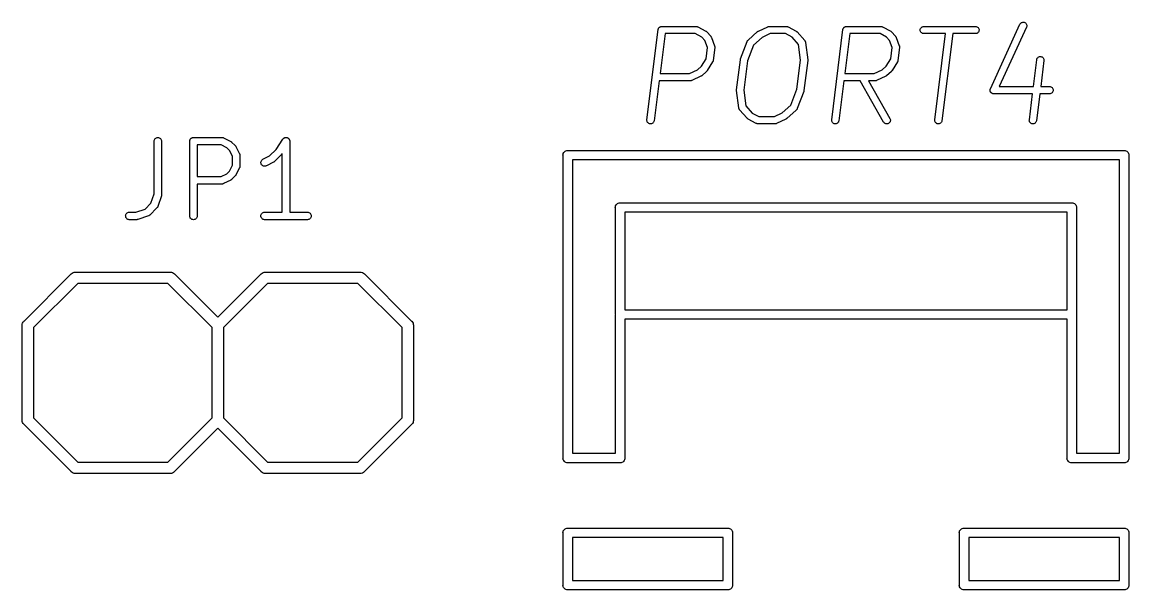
# Model space of a CAD drawing. Extents: x 122.2 to 176.2, y -122.3 to -87.7.
# Drawn here: x 122.95 to 137.75, y -112.83 to -105.24 of the extents above; entities that cross this region are included whole.
import ezdxf

# ---------------------------------------------------------------- set-up
doc = ezdxf.new("R2010")
doc.units = 0
doc.layers.add('BLACK', color=7, linetype='CONTINUOUS')

msp = doc.modelspace()

# ---------------------------------------------------------------- linework, layer by layer
at = {"layer": 'BLACK', "linetype": 'CONTINUOUS'}
for p, q in [((131.31, -106.545), (131.461, -105.339)), ((131.461, -105.338), (131.462, -105.336)), ((131.461, -105.339), (131.461, -105.338)), ((131.462, -105.335), (131.463, -105.332)), ((131.462, -105.336), (131.462, -105.335)), ((131.463, -105.329), (131.464, -105.327)), ((131.463, -105.332), (131.463, -105.329)), ((131.464, -105.327), (131.465, -105.326)), ((131.465, -105.326), (131.466, -105.323)), ((131.466, -105.323), (131.467, -105.32)), ((131.467, -105.32), (131.468, -105.319)), ((131.468, -105.319), (131.469, -105.318)), ((131.469, -105.318), (131.471, -105.315)), ((131.471, -105.315), (131.473, -105.313)), ((131.473, -105.313), (131.474, -105.312)), ((131.474, -105.312), (131.475, -105.31)), ((131.475, -105.31), (131.478, -105.308)), ((131.478, -105.308), (131.48, -105.306)), ((131.48, -105.306), (131.481, -105.305)), ((131.481, -105.305), (131.482, -105.304)), ((131.482, -105.304), (131.485, -105.303)), ((131.485, -105.303), (131.488, -105.301)), ((131.488, -105.301), (131.489, -105.301)), ((131.489, -105.301), (131.491, -105.3)), ((131.491, -105.3), (131.494, -105.299)), ((131.494, -105.299), (131.497, -105.298)), ((131.497, -105.298), (131.498, -105.298)), ((131.498, -105.298), (131.5, -105.297)), ((131.5, -105.297), (131.503, -105.297)), ((131.503, -105.297), (131.506, -105.296)), ((131.506, -105.296), (131.508, -105.297)), ((131.508, -105.297), (131.509, -105.296)), ((131.509, -105.296), (131.969, -105.296)), ((131.969, -105.296), (131.971, -105.297)), ((131.969, -105.296), (131.969, -105.296)), ((131.971, -105.297), (131.973, -105.297)), ((131.973, -105.297), (131.976, -105.297)), ((131.976, -105.297), (131.979, -105.297)), ((131.979, -105.297), (131.981, -105.298)), ((131.981, -105.298), (131.983, -105.298)), ((131.983, -105.298), (131.985, -105.299)), ((131.985, -105.299), (131.988, -105.3)), ((131.988, -105.3), (131.99, -105.301)), ((131.99, -105.301), (131.991, -105.302)), ((131.991, -105.302), (132.099, -105.36)), ((132.099, -105.36), (132.1, -105.36)), ((132.1, -105.36), (132.103, -105.362)), ((132.103, -105.362), (132.106, -105.364)), ((132.106, -105.364), (132.107, -105.365)), ((132.107, -105.365), (132.108, -105.365)), ((132.108, -105.365), (132.11, -105.368)), ((132.11, -105.368), (132.113, -105.37)), ((132.113, -105.37), (132.163, -105.428)), ((132.662, -105.481), (132.791, -105.366)), ((132.791, -105.366), (132.792, -105.366)), ((132.792, -105.366), (132.793, -105.365)), ((132.793, -105.365), (132.795, -105.363)), ((132.795, -105.363), (132.797, -105.362)), ((132.797, -105.362), (132.799, -105.36)), ((132.799, -105.36), (132.801, -105.359)), ((132.801, -105.359), (132.803, -105.358)), ((132.803, -105.358), (132.925, -105.301)), ((132.925, -105.301), (132.926, -105.3)), ((132.925, -105.301), (132.925, -105.301)), ((132.926, -105.3), (132.927, -105.3)), ((132.927, -105.3), (132.931, -105.299)), ((132.931, -105.299), (132.934, -105.298)), ((132.934, -105.298), (132.935, -105.298)), ((132.935, -105.298), (132.936, -105.297)), ((132.936, -105.297), (132.94, -105.297)), ((132.94, -105.297), (132.944, -105.296)), ((132.944, -105.296), (132.945, -105.296)), ((132.945, -105.296), (132.945, -105.296)), ((132.945, -105.296), (133.175, -105.296)), ((133.175, -105.296), (133.176, -105.296)), ((133.176, -105.296), (133.178, -105.297)), ((133.178, -105.297), (133.18, -105.297)), ((133.18, -105.297), (133.183, -105.297)), ((133.183, -105.297), (133.185, -105.297)), ((133.185, -105.297), (133.187, -105.298)), ((133.187, -105.298), (133.189, -105.298)), ((133.189, -105.298), (133.192, -105.299)), ((133.192, -105.299), (133.194, -105.3)), ((133.194, -105.3), (133.196, -105.301)), ((133.196, -105.301), (133.198, -105.302)), ((133.198, -105.302), (133.306, -105.36)), ((133.306, -105.36), (133.306, -105.36)), ((133.306, -105.36), (133.309, -105.362)), ((133.309, -105.362), (133.312, -105.364)), ((133.312, -105.364), (133.313, -105.365)), ((133.313, -105.365), (133.314, -105.365)), ((133.314, -105.365), (133.317, -105.368)), ((133.317, -105.368), (133.319, -105.37)), ((133.319, -105.37), (133.42, -105.485)), ((133.781, -106.545), (133.932, -105.339)), ((133.932, -105.335), (133.933, -105.332)), ((133.932, -105.336), (133.932, -105.335)), ((133.932, -105.338), (133.932, -105.336)), ((133.932, -105.339), (133.932, -105.338)), ((133.933, -105.332), (133.934, -105.329)), ((133.934, -105.329), (133.935, -105.327)), ((133.935, -105.326), (133.937, -105.323)), ((133.935, -105.327), (133.935, -105.326)), ((133.937, -105.323), (133.938, -105.32)), ((133.938, -105.32), (133.939, -105.319)), ((133.939, -105.319), (133.94, -105.318)), ((133.94, -105.318), (133.942, -105.315)), ((133.942, -105.315), (133.943, -105.313)), ((133.943, -105.313), (133.945, -105.312)), ((133.945, -105.312), (133.946, -105.31)), ((133.946, -105.31), (133.948, -105.308)), ((133.948, -105.308), (133.95, -105.306)), ((133.95, -105.306), (133.952, -105.305)), ((133.952, -105.305), (133.953, -105.304)), ((133.953, -105.304), (133.956, -105.303)), ((133.956, -105.303), (133.958, -105.301)), ((133.958, -105.301), (133.96, -105.301)), ((133.96, -105.301), (133.961, -105.3)), ((133.961, -105.3), (133.964, -105.299)), ((133.964, -105.299), (133.967, -105.298)), ((133.967, -105.298), (133.969, -105.298)), ((133.969, -105.298), (133.97, -105.297)), ((133.97, -105.297), (133.973, -105.297)), ((133.973, -105.297), (133.976, -105.296)), ((133.976, -105.296), (133.978, -105.297)), ((133.978, -105.297), (133.98, -105.296)), ((133.98, -105.296), (134.439, -105.296)), ((134.439, -105.296), (134.44, -105.296)), ((134.44, -105.296), (134.442, -105.297)), ((134.442, -105.297), (134.444, -105.297)), ((134.444, -105.297), (134.447, -105.297)), ((134.447, -105.297), (134.449, -105.297)), ((134.449, -105.297), (134.451, -105.298)), ((134.451, -105.298), (134.453, -105.298)), ((134.453, -105.298), (134.456, -105.299)), ((134.456, -105.299), (134.458, -105.3)), ((134.458, -105.3), (134.46, -105.301)), ((134.46, -105.301), (134.462, -105.302)), ((134.462, -105.302), (134.57, -105.36)), ((134.57, -105.36), (134.57, -105.36)), ((134.57, -105.36), (134.573, -105.362)), ((134.573, -105.362), (134.576, -105.364)), ((134.576, -105.364), (134.577, -105.365)), ((134.577, -105.365), (134.578, -105.365)), ((134.578, -105.365), (134.581, -105.368)), ((134.581, -105.368), (134.583, -105.37)), ((134.583, -105.37), (134.633, -105.428)), ((134.965, -105.344), (134.966, -105.335)), ((134.966, -105.354), (134.965, -105.344)), ((134.966, -105.335), (134.969, -105.326)), ((134.969, -105.363), (134.966, -105.354)), ((134.969, -105.326), (134.974, -105.318)), ((134.973, -105.371), (134.969, -105.363)), ((134.979, -105.378), (134.973, -105.371)), ((134.974, -105.318), (134.98, -105.31)), ((134.98, -105.31), (134.987, -105.304)), ((134.987, -105.304), (134.995, -105.3)), ((134.995, -105.3), (135.004, -105.297)), ((135.004, -105.297), (135.014, -105.296)), ((135.014, -105.296), (135.703, -105.296)), ((135.703, -105.296), (135.704, -105.296)), ((135.704, -105.296), (135.713, -105.297)), ((135.713, -105.297), (135.722, -105.3)), ((135.722, -105.3), (135.73, -105.305)), ((135.73, -105.305), (135.738, -105.311)), ((135.743, -105.372), (135.737, -105.379)), ((135.738, -105.311), (135.743, -105.318)), ((135.743, -105.318), (135.748, -105.327)), ((135.748, -105.363), (135.743, -105.372)), ((135.748, -105.327), (135.751, -105.336)), ((135.75, -105.354), (135.748, -105.363)), ((135.751, -105.345), (135.75, -105.354)), ((135.751, -105.336), (135.751, -105.345)), ((135.903, -106.129), (136.298, -105.267)), ((136.386, -105.307), (136.022, -106.101)), ((136.298, -105.267), (136.299, -105.266)), ((136.299, -105.266), (136.304, -105.258)), ((136.304, -105.258), (136.31, -105.251)), ((136.31, -105.251), (136.317, -105.246)), ((136.317, -105.246), (136.326, -105.242)), ((136.326, -105.242), (136.335, -105.239)), ((136.335, -105.239), (136.344, -105.239)), ((136.344, -105.239), (136.354, -105.24)), ((136.354, -105.24), (136.363, -105.243)), ((136.363, -105.243), (136.371, -105.248)), ((136.371, -105.248), (136.378, -105.255)), ((136.378, -105.255), (136.383, -105.262)), ((136.383, -105.262), (136.388, -105.271)), ((136.389, -105.298), (136.386, -105.307)), ((136.388, -105.271), (136.39, -105.28)), ((136.39, -105.289), (136.389, -105.298)), ((136.39, -105.28), (136.39, -105.289)), ((131.552, -105.393), (131.485, -105.928)), ((131.957, -105.393), (131.552, -105.393)), ((132.046, -105.441), (131.957, -105.393)), ((132.085, -105.485), (132.046, -105.441)), ((132.12, -105.58), (132.085, -105.485)), ((132.163, -105.428), (132.163, -105.428)), ((132.163, -105.428), (132.166, -105.431)), ((132.166, -105.431), (132.168, -105.434)), ((132.168, -105.434), (132.168, -105.435)), ((132.168, -105.435), (132.169, -105.436)), ((132.169, -105.436), (132.17, -105.439)), ((132.17, -105.439), (132.172, -105.443)), ((132.172, -105.443), (132.215, -105.558)), ((132.563, -105.73), (132.649, -105.5)), ((132.649, -105.499), (132.65, -105.498)), ((132.649, -105.5), (132.649, -105.499)), ((132.65, -105.498), (132.651, -105.496)), ((132.651, -105.496), (132.652, -105.493)), ((132.652, -105.493), (132.653, -105.491)), ((132.653, -105.491), (132.655, -105.49)), ((132.655, -105.49), (132.656, -105.488)), ((132.656, -105.488), (132.657, -105.486)), ((132.657, -105.486), (132.659, -105.484)), ((132.659, -105.484), (132.661, -105.482)), ((132.661, -105.482), (132.662, -105.481)), ((132.85, -105.443), (132.735, -105.545)), ((132.956, -105.393), (132.85, -105.443)), ((133.163, -105.393), (132.956, -105.393)), ((133.252, -105.441), (133.163, -105.393)), ((133.337, -105.538), (133.252, -105.441)), ((133.42, -105.485), (133.42, -105.486)), ((133.42, -105.486), (133.42, -105.486)), ((133.42, -105.486), (133.42, -105.486)), ((133.42, -105.486), (133.42, -105.486)), ((133.42, -105.486), (133.423, -105.489)), ((133.423, -105.489), (133.425, -105.493)), ((133.425, -105.493), (133.426, -105.493)), ((133.426, -105.493), (133.426, -105.493)), ((133.426, -105.493), (133.427, -105.498)), ((133.427, -105.498), (133.429, -105.502)), ((133.429, -105.502), (133.429, -105.502)), ((133.429, -105.502), (133.429, -105.502)), ((133.429, -105.502), (133.43, -105.507)), ((133.43, -105.507), (133.431, -105.511)), ((133.431, -105.511), (133.46, -105.741)), ((134.022, -105.393), (133.955, -105.928)), ((134.427, -105.393), (134.022, -105.393)), ((134.516, -105.441), (134.427, -105.393)), ((134.555, -105.485), (134.516, -105.441)), ((134.591, -105.58), (134.555, -105.485)), ((134.633, -105.428), (134.634, -105.428)), ((134.634, -105.428), (134.636, -105.431)), ((134.636, -105.431), (134.638, -105.434)), ((134.638, -105.434), (134.639, -105.435)), ((134.639, -105.435), (134.639, -105.436)), ((134.639, -105.436), (134.641, -105.439)), ((134.641, -105.439), (134.642, -105.443)), ((134.642, -105.443), (134.685, -105.558)), ((134.986, -105.384), (134.979, -105.378)), ((134.995, -105.389), (134.986, -105.384)), ((135.004, -105.392), (134.995, -105.389)), ((135.013, -105.393), (135.004, -105.392)), ((135.014, -105.393), (135.013, -105.393)), ((135.304, -105.393), (135.014, -105.393)), ((135.16, -106.545), (135.304, -105.393)), ((135.401, -105.393), (135.255, -106.557)), ((135.703, -105.393), (135.401, -105.393)), ((135.712, -105.392), (135.703, -105.393)), ((135.722, -105.389), (135.712, -105.392)), ((135.73, -105.385), (135.722, -105.389)), ((135.737, -105.379), (135.73, -105.385)), ((132.102, -105.73), (132.12, -105.58)), ((132.218, -105.58), (132.196, -105.753)), ((132.215, -105.558), (132.215, -105.558)), ((132.215, -105.558), (132.216, -105.56)), ((132.216, -105.56), (132.216, -105.562)), ((132.216, -105.562), (132.217, -105.565)), ((132.217, -105.565), (132.218, -105.567)), ((132.218, -105.567), (132.218, -105.569)), ((132.218, -105.569), (132.218, -105.571)), ((132.218, -105.571), (132.218, -105.574)), ((132.218, -105.574), (132.218, -105.577)), ((132.218, -105.577), (132.218, -105.579)), ((132.218, -105.579), (132.218, -105.58)), ((132.735, -105.545), (132.655, -105.758)), ((133.364, -105.747), (133.337, -105.538)), ((134.572, -105.73), (134.591, -105.58)), ((134.688, -105.58), (134.667, -105.753)), ((134.685, -105.558), (134.686, -105.558)), ((134.686, -105.558), (134.686, -105.56)), ((134.686, -105.56), (134.687, -105.562)), ((134.687, -105.562), (134.687, -105.565)), ((134.687, -105.565), (134.688, -105.567)), ((134.688, -105.567), (134.688, -105.569)), ((134.688, -105.569), (134.688, -105.571)), ((134.688, -105.571), (134.688, -105.574)), ((134.688, -105.574), (134.688, -105.577)), ((134.688, -105.577), (134.688, -105.579)), ((134.688, -105.579), (134.688, -105.58)), ((132.039, -105.83), (132.102, -105.73)), ((132.189, -105.772), (132.117, -105.887)), ((132.19, -105.771), (132.189, -105.772)), ((132.189, -105.772), (132.189, -105.772)), ((132.192, -105.768), (132.19, -105.771)), ((132.193, -105.764), (132.192, -105.768)), ((132.194, -105.763), (132.193, -105.764)), ((132.195, -105.759), (132.194, -105.763)), ((132.194, -105.763), (132.194, -105.763)), ((132.196, -105.755), (132.195, -105.759)), ((132.196, -105.753), (132.196, -105.753)), ((132.196, -105.753), (132.196, -105.754)), ((132.196, -105.754), (132.196, -105.755)), ((132.51, -106.143), (132.56, -105.741)), ((132.56, -105.739), (132.561, -105.735)), ((132.56, -105.74), (132.56, -105.739)), ((132.56, -105.741), (132.56, -105.74)), ((132.56, -105.74), (132.56, -105.74)), ((132.561, -105.735), (132.562, -105.731)), ((132.562, -105.731), (132.563, -105.73)), ((132.563, -105.73), (132.563, -105.73)), ((132.655, -105.758), (132.606, -106.149)), ((133.315, -106.137), (133.364, -105.747)), ((133.46, -105.753), (133.41, -106.155)), ((133.46, -105.741), (133.46, -105.741)), ((133.46, -105.741), (133.46, -105.742)), ((133.46, -105.742), (133.46, -105.743)), ((133.46, -105.743), (133.46, -105.747)), ((133.46, -105.747), (133.46, -105.751)), ((133.46, -105.751), (133.46, -105.752)), ((133.46, -105.752), (133.46, -105.753)), ((134.51, -105.83), (134.572, -105.73)), ((134.66, -105.772), (134.588, -105.887)), ((134.662, -105.768), (134.66, -105.771)), ((134.66, -105.771), (134.66, -105.772)), ((134.66, -105.772), (134.66, -105.772)), ((134.664, -105.764), (134.662, -105.768)), ((134.665, -105.759), (134.664, -105.763)), ((134.664, -105.763), (134.664, -105.763)), ((134.664, -105.763), (134.664, -105.764)), ((134.666, -105.755), (134.665, -105.759)), ((134.667, -105.753), (134.666, -105.754)), ((134.666, -105.754), (134.666, -105.755)), ((134.667, -105.753), (134.667, -105.753)), ((136.479, -106.101), (136.524, -105.741)), ((136.524, -105.74), (136.526, -105.731)), ((136.524, -105.741), (136.524, -105.74)), ((136.526, -105.731), (136.53, -105.722)), ((136.53, -105.722), (136.536, -105.715)), ((136.536, -105.715), (136.543, -105.708)), ((136.543, -105.708), (136.551, -105.703)), ((136.551, -105.703), (136.56, -105.7)), ((136.56, -105.7), (136.569, -105.699)), ((136.569, -105.699), (136.578, -105.699)), ((136.62, -105.753), (136.576, -106.101)), ((136.578, -105.699), (136.588, -105.701)), ((136.588, -105.701), (136.596, -105.705)), ((136.596, -105.705), (136.604, -105.71)), ((136.604, -105.71), (136.61, -105.717)), ((136.61, -105.717), (136.615, -105.725)), ((136.615, -105.725), (136.619, -105.734)), ((136.619, -105.734), (136.62, -105.743)), ((136.62, -105.743), (136.62, -105.753)), ((131.485, -105.928), (131.879, -105.928)), ((131.879, -105.928), (131.985, -105.878)), ((132.032, -105.963), (131.91, -106.02)), ((131.985, -105.878), (132.039, -105.83)), ((132.034, -105.962), (132.032, -105.963)), ((132.036, -105.961), (132.034, -105.962)), ((132.038, -105.959), (132.036, -105.961)), ((132.04, -105.958), (132.038, -105.959)), ((132.042, -105.957), (132.04, -105.958)), ((132.043, -105.956), (132.042, -105.957)), ((132.044, -105.955), (132.043, -105.956)), ((132.108, -105.898), (132.044, -105.955)), ((132.11, -105.896), (132.108, -105.898)), ((132.111, -105.895), (132.11, -105.896)), ((132.113, -105.893), (132.111, -105.895)), ((132.115, -105.891), (132.113, -105.893)), ((132.116, -105.889), (132.115, -105.891)), ((132.117, -105.888), (132.116, -105.889)), ((132.117, -105.887), (132.117, -105.888)), ((133.955, -105.928), (134.349, -105.928)), ((134.349, -105.928), (134.455, -105.878)), ((134.503, -105.963), (134.381, -106.02)), ((134.455, -105.878), (134.51, -105.83)), ((134.504, -105.962), (134.503, -105.963)), ((134.506, -105.961), (134.504, -105.962)), ((134.508, -105.959), (134.506, -105.961)), ((134.511, -105.958), (134.508, -105.959)), ((134.512, -105.957), (134.511, -105.958)), ((134.514, -105.956), (134.512, -105.957)), ((134.579, -105.898), (134.514, -105.955)), ((134.514, -105.955), (134.514, -105.956)), ((134.58, -105.896), (134.579, -105.898)), ((134.582, -105.895), (134.58, -105.896)), ((134.583, -105.893), (134.582, -105.895)), ((134.585, -105.891), (134.583, -105.893)), ((134.586, -105.889), (134.585, -105.891)), ((134.587, -105.888), (134.586, -105.889)), ((134.588, -105.887), (134.587, -105.888)), ((131.473, -106.025), (131.406, -106.557)), ((131.89, -106.025), (131.473, -106.025)), ((131.891, -106.025), (131.89, -106.025)), ((131.895, -106.024), (131.891, -106.025)), ((131.891, -106.025), (131.891, -106.025)), ((131.899, -106.024), (131.895, -106.024)), ((131.9, -106.024), (131.899, -106.024)), ((131.901, -106.024), (131.9, -106.024)), ((131.904, -106.022), (131.901, -106.024)), ((131.908, -106.021), (131.904, -106.022)), ((131.909, -106.021), (131.908, -106.021)), ((131.91, -106.021), (131.909, -106.021)), ((131.91, -106.02), (131.91, -106.021)), ((133.943, -106.025), (133.877, -106.557)), ((134.16, -106.025), (133.943, -106.025)), ((134.476, -106.575), (134.16, -106.025)), ((134.36, -106.025), (134.271, -106.025)), ((134.271, -106.025), (134.56, -106.527)), ((134.361, -106.025), (134.36, -106.025)), ((134.362, -106.025), (134.361, -106.025)), ((134.366, -106.024), (134.362, -106.025)), ((134.37, -106.024), (134.366, -106.024)), ((134.371, -106.024), (134.37, -106.024)), ((134.37, -106.024), (134.37, -106.024)), ((134.375, -106.022), (134.371, -106.024)), ((134.379, -106.021), (134.375, -106.022)), ((134.38, -106.021), (134.379, -106.021)), ((134.379, -106.021), (134.379, -106.021)), ((134.381, -106.02), (134.38, -106.021)), ((136.022, -106.101), (136.479, -106.101)), ((136.576, -106.101), (136.694, -106.101)), ((136.694, -106.101), (136.695, -106.101)), ((136.695, -106.101), (136.704, -106.102)), ((136.704, -106.102), (136.713, -106.105)), ((136.713, -106.105), (136.721, -106.109)), ((136.721, -106.109), (136.729, -106.115)), ((136.729, -106.115), (136.735, -106.123)), ((132.509, -106.152), (132.51, -106.149)), ((132.51, -106.153), (132.509, -106.152)), ((132.51, -106.144), (132.51, -106.143)), ((132.51, -106.145), (132.51, -106.144)), ((132.51, -106.149), (132.51, -106.145)), ((132.51, -106.154), (132.51, -106.153)), ((132.51, -106.155), (132.51, -106.154)), ((132.538, -106.385), (132.51, -106.155)), ((132.606, -106.149), (132.632, -106.358)), ((133.235, -106.351), (133.315, -106.137)), ((133.407, -106.166), (133.321, -106.396)), ((133.408, -106.165), (133.407, -106.165)), ((133.407, -106.165), (133.407, -106.166)), ((133.41, -106.157), (133.408, -106.161)), ((133.408, -106.161), (133.408, -106.165)), ((133.41, -106.155), (133.41, -106.156)), ((133.41, -106.156), (133.41, -106.156)), ((133.41, -106.156), (133.41, -106.157)), ((135.899, -106.147), (135.9, -106.143)), ((135.899, -106.148), (135.899, -106.147)), ((135.899, -106.149), (135.899, -106.148)), ((135.899, -106.153), (135.899, -106.149)), ((135.9, -106.157), (135.899, -106.153)), ((135.9, -106.138), (135.902, -106.134)), ((135.9, -106.139), (135.9, -106.138)), ((135.9, -106.143), (135.9, -106.139)), ((135.9, -106.139), (135.9, -106.139)), ((135.9, -106.158), (135.9, -106.157)), ((135.9, -106.157), (135.9, -106.157)), ((135.901, -106.162), (135.9, -106.158)), ((135.902, -106.166), (135.901, -106.162)), ((135.902, -106.134), (135.903, -106.13)), ((135.903, -106.167), (135.902, -106.166)), ((135.902, -106.166), (135.902, -106.166)), ((135.903, -106.13), (135.903, -106.129)), ((135.903, -106.13), (135.903, -106.13)), ((135.904, -106.171), (135.903, -106.167)), ((135.906, -106.174), (135.904, -106.171)), ((135.907, -106.175), (135.906, -106.174)), ((135.909, -106.178), (135.907, -106.175)), ((135.907, -106.175), (135.907, -106.175)), ((135.912, -106.182), (135.909, -106.178)), ((135.913, -106.183), (135.912, -106.182)), ((135.912, -106.182), (135.912, -106.182)), ((135.916, -106.185), (135.913, -106.183)), ((135.919, -106.188), (135.916, -106.185)), ((135.92, -106.189), (135.919, -106.188)), ((135.919, -106.188), (135.919, -106.188)), ((135.923, -106.191), (135.92, -106.189)), ((135.927, -106.193), (135.923, -106.191)), ((135.928, -106.193), (135.927, -106.193)), ((135.932, -106.195), (135.928, -106.193)), ((135.928, -106.193), (135.928, -106.193)), ((135.936, -106.196), (135.932, -106.195)), ((135.937, -106.196), (135.936, -106.196)), ((135.941, -106.197), (135.937, -106.196)), ((135.937, -106.196), (135.937, -106.196)), ((135.945, -106.197), (135.941, -106.197)), ((135.946, -106.197), (135.945, -106.197)), ((135.947, -106.197), (135.946, -106.197)), ((136.467, -106.197), (135.947, -106.197)), ((135.947, -106.197), (135.947, -106.197)), ((136.424, -106.545), (136.467, -106.197)), ((136.564, -106.197), (136.519, -106.557)), ((136.694, -106.197), (136.564, -106.197)), ((136.704, -106.196), (136.694, -106.197)), ((136.713, -106.194), (136.704, -106.196)), ((136.721, -106.189), (136.713, -106.194)), ((136.728, -106.183), (136.721, -106.189)), ((136.734, -106.176), (136.728, -106.183)), ((136.739, -106.168), (136.734, -106.176)), ((136.735, -106.123), (136.739, -106.131)), ((136.739, -106.131), (136.742, -106.14)), ((136.741, -106.159), (136.739, -106.168)), ((136.742, -106.149), (136.741, -106.159)), ((136.742, -106.14), (136.742, -106.149)), ((132.539, -106.389), (132.538, -106.385)), ((132.54, -106.394), (132.539, -106.389)), ((132.541, -106.394), (132.54, -106.394)), ((132.54, -106.394), (132.54, -106.394)), ((132.542, -106.398), (132.541, -106.394)), ((132.544, -106.402), (132.542, -106.398)), ((132.544, -106.403), (132.544, -106.402)), ((132.544, -106.402), (132.544, -106.402)), ((132.547, -106.406), (132.544, -106.403)), ((132.55, -106.41), (132.547, -106.406)), ((132.55, -106.411), (132.55, -106.41)), ((132.55, -106.41), (132.55, -106.41)), ((132.55, -106.41), (132.55, -106.41)), ((132.55, -106.41), (132.55, -106.41)), ((132.651, -106.525), (132.55, -106.411)), ((132.632, -106.358), (132.717, -106.455)), ((133.12, -106.453), (133.235, -106.351)), ((133.312, -106.41), (133.311, -106.412)), ((133.314, -106.408), (133.312, -106.41)), ((133.315, -106.406), (133.314, -106.408)), ((133.316, -106.405), (133.315, -106.406)), ((133.318, -106.402), (133.316, -106.405)), ((133.319, -106.4), (133.318, -106.402)), ((133.32, -106.398), (133.319, -106.4)), ((133.321, -106.396), (133.32, -106.398)), ((133.321, -106.396), (133.321, -106.396)), ((131.31, -106.555), (131.31, -106.545)), ((131.312, -106.564), (131.31, -106.555)), ((131.406, -106.558), (131.404, -106.567)), ((131.406, -106.557), (131.406, -106.558)), ((132.653, -106.528), (132.651, -106.525)), ((132.656, -106.531), (132.653, -106.528)), ((132.657, -106.531), (132.656, -106.531)), ((132.657, -106.532), (132.657, -106.531)), ((132.661, -106.534), (132.657, -106.532)), ((132.664, -106.536), (132.661, -106.534)), ((132.772, -106.594), (132.664, -106.536)), ((132.664, -106.536), (132.664, -106.536)), ((132.717, -106.455), (132.807, -106.503)), ((132.807, -106.503), (133.014, -106.503)), ((133.014, -106.503), (133.12, -106.453)), ((133.167, -106.537), (133.045, -106.595)), ((133.169, -106.536), (133.167, -106.537)), ((133.17, -106.536), (133.169, -106.536)), ((133.173, -106.534), (133.17, -106.536)), ((133.175, -106.533), (133.173, -106.534)), ((133.177, -106.531), (133.175, -106.533)), ((133.178, -106.53), (133.177, -106.531)), ((133.179, -106.53), (133.178, -106.53)), ((133.308, -106.415), (133.179, -106.53)), ((133.309, -106.413), (133.308, -106.415)), ((133.311, -106.412), (133.309, -106.413)), ((133.781, -106.555), (133.781, -106.545)), ((133.782, -106.564), (133.781, -106.555)), ((133.877, -106.558), (133.874, -106.567)), ((133.877, -106.557), (133.877, -106.558)), ((134.56, -106.527), (134.56, -106.528)), ((134.56, -106.528), (134.564, -106.536)), ((134.564, -106.536), (134.566, -106.546)), ((134.566, -106.555), (134.565, -106.564)), ((134.566, -106.546), (134.566, -106.555)), ((135.159, -106.555), (135.16, -106.545)), ((135.161, -106.564), (135.159, -106.555)), ((135.255, -106.558), (135.253, -106.567)), ((135.255, -106.557), (135.255, -106.558)), ((136.423, -106.555), (136.424, -106.545)), ((136.425, -106.564), (136.423, -106.555)), ((136.519, -106.558), (136.517, -106.567)), ((136.519, -106.557), (136.519, -106.558)), ((131.315, -106.573), (131.312, -106.564)), ((131.32, -106.581), (131.315, -106.573)), ((131.327, -106.587), (131.32, -106.581)), ((131.334, -106.593), (131.327, -106.587)), ((131.343, -106.597), (131.334, -106.593)), ((131.352, -106.599), (131.343, -106.597)), ((131.361, -106.599), (131.352, -106.599)), ((131.371, -106.598), (131.361, -106.599)), ((131.379, -106.594), (131.371, -106.598)), ((131.388, -106.59), (131.379, -106.594)), ((131.394, -106.583), (131.388, -106.59)), ((131.4, -106.576), (131.394, -106.583)), ((131.404, -106.567), (131.4, -106.576)), ((132.774, -106.595), (132.772, -106.594)), ((132.776, -106.596), (132.774, -106.595)), ((132.778, -106.596), (132.776, -106.596)), ((132.781, -106.597), (132.778, -106.596)), ((132.783, -106.598), (132.781, -106.597)), ((132.785, -106.598), (132.783, -106.598)), ((132.787, -106.599), (132.785, -106.598)), ((132.79, -106.599), (132.787, -106.599)), ((132.792, -106.599), (132.79, -106.599)), ((132.794, -106.599), (132.792, -106.599)), ((132.795, -106.599), (132.794, -106.599)), ((133.024, -106.599), (132.795, -106.599)), ((133.025, -106.599), (133.024, -106.599)), ((133.026, -106.599), (133.025, -106.599)), ((133.03, -106.599), (133.026, -106.599)), ((133.034, -106.598), (133.03, -106.599)), ((133.035, -106.598), (133.034, -106.598)), ((133.039, -106.597), (133.035, -106.598)), ((133.035, -106.598), (133.035, -106.598)), ((133.043, -106.596), (133.039, -106.597)), ((133.044, -106.595), (133.043, -106.596)), ((133.045, -106.595), (133.044, -106.595)), ((133.044, -106.595), (133.044, -106.595)), ((133.786, -106.573), (133.782, -106.564)), ((133.791, -106.581), (133.786, -106.573)), ((133.797, -106.587), (133.791, -106.581)), ((133.805, -106.593), (133.797, -106.587)), ((133.813, -106.597), (133.805, -106.593)), ((133.822, -106.599), (133.813, -106.597)), ((133.832, -106.599), (133.822, -106.599)), ((133.841, -106.598), (133.832, -106.599)), ((133.85, -106.594), (133.841, -106.598)), ((133.858, -106.59), (133.85, -106.594)), ((133.865, -106.583), (133.858, -106.59)), ((133.87, -106.576), (133.865, -106.583)), ((133.874, -106.567), (133.87, -106.576)), ((134.482, -106.583), (134.476, -106.575)), ((134.489, -106.589), (134.482, -106.583)), ((134.497, -106.594), (134.489, -106.589)), ((134.505, -106.598), (134.497, -106.594)), ((134.515, -106.599), (134.505, -106.598)), ((134.524, -106.599), (134.515, -106.599)), ((134.533, -106.597), (134.524, -106.599)), ((134.542, -106.593), (134.533, -106.597)), ((134.55, -106.588), (134.542, -106.593)), ((134.556, -106.581), (134.55, -106.588)), ((134.561, -106.573), (134.556, -106.581)), ((134.565, -106.564), (134.561, -106.573)), ((135.164, -106.573), (135.161, -106.564)), ((135.169, -106.581), (135.164, -106.573)), ((135.176, -106.587), (135.169, -106.581)), ((135.184, -106.593), (135.176, -106.587)), ((135.192, -106.597), (135.184, -106.593)), ((135.201, -106.599), (135.192, -106.597)), ((135.211, -106.599), (135.201, -106.599)), ((135.22, -106.598), (135.211, -106.599)), ((135.229, -106.594), (135.22, -106.598)), ((135.237, -106.59), (135.229, -106.594)), ((135.244, -106.583), (135.237, -106.59)), ((135.249, -106.576), (135.244, -106.583)), ((135.253, -106.567), (135.249, -106.576)), ((136.428, -106.573), (136.425, -106.564)), ((136.433, -106.581), (136.428, -106.573)), ((136.44, -106.587), (136.433, -106.581)), ((136.447, -106.593), (136.44, -106.587)), ((136.456, -106.597), (136.447, -106.593)), ((136.465, -106.599), (136.456, -106.597)), ((136.475, -106.599), (136.465, -106.599)), ((136.484, -106.598), (136.475, -106.599)), ((136.493, -106.594), (136.484, -106.598)), ((136.501, -106.59), (136.493, -106.594)), ((136.508, -106.583), (136.501, -106.59)), ((136.513, -106.576), (136.508, -106.583)), ((136.517, -106.567), (136.513, -106.576)), ((124.72, -106.83), (124.721, -106.82)), ((124.72, -106.831), (124.72, -106.83)), ((124.72, -107.537), (124.72, -106.831)), ((124.721, -106.82), (124.724, -106.811)), ((124.724, -106.811), (124.728, -106.803)), ((124.728, -106.803), (124.735, -106.795)), ((124.735, -106.795), (124.742, -106.789)), ((124.742, -106.789), (124.751, -106.785)), ((124.751, -106.785), (124.76, -106.782)), ((124.76, -106.782), (124.77, -106.781)), ((124.77, -106.781), (124.78, -106.782)), ((124.78, -106.782), (124.789, -106.785)), ((124.789, -106.785), (124.798, -106.789)), ((124.798, -106.789), (124.805, -106.796)), ((124.805, -106.796), (124.811, -106.803)), ((124.811, -106.803), (124.816, -106.812)), ((124.816, -106.812), (124.819, -106.821)), ((124.819, -106.821), (124.82, -106.831)), ((124.82, -106.831), (124.82, -107.545)), ((125.196, -106.826), (125.197, -106.821)), ((125.196, -106.83), (125.196, -106.826)), ((125.196, -106.831), (125.196, -106.83)), ((125.196, -107.831), (125.196, -106.831)), ((125.196, -106.831), (125.196, -106.831)), ((125.196, -106.831), (125.196, -106.831)), ((125.196, -106.831), (125.196, -106.831)), ((125.197, -106.82), (125.198, -106.816)), ((125.197, -106.821), (125.197, -106.82)), ((125.197, -106.821), (125.197, -106.821)), ((125.198, -106.816), (125.2, -106.812)), ((125.2, -106.811), (125.202, -106.807)), ((125.2, -106.812), (125.2, -106.811)), ((125.2, -106.811), (125.2, -106.811)), ((125.202, -106.807), (125.204, -106.803)), ((125.204, -106.803), (125.205, -106.803)), ((125.205, -106.803), (125.208, -106.799)), ((125.205, -106.803), (125.205, -106.803)), ((125.208, -106.799), (125.211, -106.795)), ((125.211, -106.795), (125.214, -106.792)), ((125.211, -106.795), (125.211, -106.795)), ((125.211, -106.795), (125.211, -106.795)), ((125.214, -106.792), (125.218, -106.789)), ((125.218, -106.789), (125.223, -106.787)), ((125.218, -106.789), (125.218, -106.789)), ((125.218, -106.789), (125.218, -106.789)), ((125.223, -106.787), (125.227, -106.785)), ((125.227, -106.785), (125.232, -106.783)), ((125.227, -106.785), (125.227, -106.785)), ((125.227, -106.785), (125.227, -106.785)), ((125.232, -106.783), (125.236, -106.782)), ((125.236, -106.782), (125.241, -106.781)), ((125.236, -106.782), (125.236, -106.782)), ((125.236, -106.782), (125.236, -106.782)), ((125.241, -106.781), (125.246, -106.781)), ((125.246, -106.781), (125.627, -106.781)), ((125.627, -106.781), (125.628, -106.781)), ((125.628, -106.781), (125.629, -106.781)), ((125.629, -106.781), (125.63, -106.781)), ((125.63, -106.781), (125.634, -106.782)), ((125.634, -106.782), (125.637, -106.782)), ((125.637, -106.782), (125.639, -106.782)), ((125.639, -106.782), (125.64, -106.783)), ((125.64, -106.783), (125.643, -106.784)), ((125.643, -106.784), (125.647, -106.785)), ((125.647, -106.785), (125.648, -106.786)), ((125.648, -106.786), (125.649, -106.786)), ((125.649, -106.786), (125.744, -106.834)), ((125.744, -106.834), (125.745, -106.834)), ((125.745, -106.834), (125.747, -106.836)), ((125.747, -106.836), (125.75, -106.837)), ((125.75, -106.837), (125.751, -106.838)), ((125.751, -106.838), (125.753, -106.839)), ((125.753, -106.839), (125.755, -106.841)), ((125.755, -106.841), (125.757, -106.843)), ((125.757, -106.843), (125.805, -106.891)), ((126.35, -106.942), (126.442, -106.803)), ((126.442, -106.803), (126.443, -106.803)), ((126.443, -106.803), (126.446, -106.799)), ((126.443, -106.803), (126.443, -106.803)), ((126.443, -106.803), (126.443, -106.803)), ((126.443, -106.803), (126.443, -106.803)), ((126.446, -106.799), (126.449, -106.795)), ((126.449, -106.795), (126.453, -106.792)), ((126.449, -106.795), (126.449, -106.795)), ((126.449, -106.795), (126.449, -106.795)), ((126.453, -106.792), (126.457, -106.789)), ((126.457, -106.789), (126.462, -106.786)), ((126.457, -106.789), (126.457, -106.789)), ((126.457, -106.789), (126.457, -106.789)), ((126.462, -106.786), (126.465, -106.785)), ((126.465, -106.784), (126.471, -106.783)), ((126.465, -106.785), (126.465, -106.784)), ((126.465, -106.785), (126.465, -106.785)), ((126.471, -106.783), (126.475, -106.782)), ((126.475, -106.782), (126.48, -106.781)), ((126.475, -106.782), (126.475, -106.782)), ((126.475, -106.782), (126.475, -106.782)), ((126.48, -106.781), (126.484, -106.781)), ((126.484, -106.781), (126.484, -106.781)), ((126.484, -106.781), (126.489, -106.781)), ((126.484, -106.781), (126.484, -106.781)), ((126.489, -106.781), (126.494, -106.782)), ((126.494, -106.782), (126.494, -106.782)), ((126.494, -106.782), (126.494, -106.782)), ((126.494, -106.782), (126.499, -106.783)), ((126.499, -106.783), (126.503, -106.785)), ((126.503, -106.785), (126.503, -106.785)), ((126.503, -106.785), (126.503, -106.785)), ((126.503, -106.785), (126.508, -106.787)), ((126.508, -106.787), (126.512, -106.789)), ((126.512, -106.789), (126.512, -106.789)), ((126.512, -106.789), (126.512, -106.789)), ((126.512, -106.789), (126.516, -106.793)), ((126.516, -106.793), (126.519, -106.796)), ((126.519, -106.796), (126.519, -106.796)), ((126.519, -106.796), (126.519, -106.796)), ((126.519, -106.796), (126.523, -106.8)), ((126.523, -106.8), (126.526, -106.803)), ((126.526, -106.803), (126.526, -106.803)), ((126.526, -106.803), (126.526, -106.803)), ((126.526, -106.803), (126.528, -106.808)), ((126.528, -106.808), (126.53, -106.812)), ((126.53, -106.812), (126.53, -106.812)), ((126.53, -106.812), (126.53, -106.812)), ((126.53, -106.812), (126.532, -106.817)), ((126.532, -106.817), (126.533, -106.821)), ((126.533, -106.821), (126.533, -106.821)), ((126.533, -106.821), (126.533, -106.821)), ((126.533, -106.821), (126.534, -106.826)), ((126.534, -106.826), (126.534, -106.831)), ((126.534, -106.831), (126.534, -107.781)), ((125.296, -106.881), (125.296, -107.305)), ((125.615, -106.881), (125.296, -106.881)), ((125.692, -106.92), (125.615, -106.881)), ((125.729, -106.956), (125.692, -106.92)), ((125.767, -107.033), (125.729, -106.956)), ((125.805, -106.891), (125.806, -106.891)), ((125.806, -106.891), (125.807, -106.893)), ((125.807, -106.893), (125.809, -106.895)), ((125.809, -106.895), (125.81, -106.897)), ((125.81, -106.897), (125.812, -106.899)), ((125.812, -106.899), (125.813, -106.901)), ((125.813, -106.901), (125.814, -106.904)), ((125.814, -106.904), (125.862, -106.999)), ((125.862, -106.999), (125.862, -107)), ((125.862, -107), (125.863, -107.001)), ((125.863, -107.001), (125.864, -107.002)), ((125.864, -107.002), (125.865, -107.006)), ((126.264, -107.028), (126.35, -106.942)), ((126.43, -107.002), (126.427, -107.006)), ((126.434, -106.996), (126.43, -107.001)), ((126.43, -107.001), (126.43, -107.002)), ((126.43, -107.002), (126.43, -107.002)), ((126.43, -107.002), (126.43, -107.002)), ((126.43, -107.002), (126.43, -107.002)), ((126.434, -107.781), (126.434, -106.996)), ((130.189, -107.006), (130.192, -106.994)), ((130.192, -106.994), (130.198, -106.983)), ((130.198, -106.983), (130.206, -106.973)), ((130.206, -106.973), (130.216, -106.966)), ((130.216, -106.966), (130.227, -106.96)), ((130.227, -106.96), (130.239, -106.956)), ((130.239, -106.956), (130.248, -106.955)), ((130.248, -106.955), (130.251, -106.955)), ((130.251, -106.955), (130.254, -106.955)), ((130.254, -106.955), (137.688, -106.955)), ((137.688, -106.955), (137.691, -106.955)), ((137.691, -106.955), (137.694, -106.955)), ((137.694, -106.955), (137.704, -106.956)), ((137.704, -106.956), (137.716, -106.96)), ((137.716, -106.96), (137.727, -106.966)), ((137.727, -106.966), (137.736, -106.973)), ((137.736, -106.973), (137.744, -106.983)), ((137.744, -106.983), (137.75, -106.994)), ((137.75, -106.994), (137.754, -107.006)), ((125.767, -107.152), (125.767, -107.033)), ((125.865, -107.006), (125.866, -107.009)), ((125.866, -107.009), (125.866, -107.01)), ((125.866, -107.01), (125.866, -107.012)), ((125.866, -107.012), (125.867, -107.015)), ((125.867, -107.015), (125.867, -107.018)), ((125.867, -107.018), (125.867, -107.02)), ((125.867, -107.02), (125.867, -107.021)), ((125.867, -107.021), (125.867, -107.164)), ((126.148, -107.12), (126.149, -107.11)), ((126.15, -107.13), (126.148, -107.12)), ((126.149, -107.11), (126.151, -107.101)), ((126.153, -107.139), (126.15, -107.13)), ((126.151, -107.101), (126.155, -107.092)), ((126.158, -107.147), (126.153, -107.139)), ((126.155, -107.092), (126.161, -107.084)), ((126.165, -107.154), (126.158, -107.147)), ((126.161, -107.084), (126.168, -107.077)), ((126.168, -107.077), (126.176, -107.072)), ((126.176, -107.072), (126.264, -107.028)), ((126.316, -107.114), (126.221, -107.161)), ((126.318, -107.112), (126.316, -107.114)), ((126.321, -107.111), (126.318, -107.112)), ((126.322, -107.11), (126.321, -107.111)), ((126.324, -107.109), (126.322, -107.11)), ((126.326, -107.107), (126.324, -107.109)), ((126.328, -107.105), (126.326, -107.107)), ((126.329, -107.104), (126.328, -107.105)), ((126.424, -107.009), (126.329, -107.104)), ((126.427, -107.006), (126.424, -107.009)), ((130.187, -107.019), (130.189, -107.006)), ((130.188, -107.022), (130.187, -107.019)), ((130.188, -111.065), (130.188, -107.022)), ((130.315, -107.082), (130.315, -111.005)), ((137.628, -107.082), (130.315, -107.082)), ((137.628, -111.005), (137.628, -107.082)), ((137.754, -107.006), (137.755, -107.019)), ((137.755, -107.019), (137.755, -107.022)), ((137.755, -107.022), (137.755, -111.065)), ((125.615, -107.305), (125.692, -107.266)), ((125.692, -107.266), (125.729, -107.23)), ((125.729, -107.23), (125.767, -107.152)), ((125.805, -107.295), (125.757, -107.342)), ((125.807, -107.293), (125.805, -107.295)), ((125.809, -107.291), (125.807, -107.293)), ((125.81, -107.289), (125.809, -107.291)), ((125.811, -107.287), (125.81, -107.289)), ((125.813, -107.285), (125.811, -107.287)), ((125.814, -107.282), (125.813, -107.285)), ((125.862, -107.187), (125.814, -107.282)), ((125.814, -107.282), (125.814, -107.282)), ((125.863, -107.185), (125.862, -107.187)), ((125.864, -107.181), (125.863, -107.184)), ((125.863, -107.184), (125.863, -107.185)), ((125.865, -107.177), (125.864, -107.181)), ((125.866, -107.176), (125.865, -107.177)), ((125.867, -107.171), (125.866, -107.175)), ((125.866, -107.175), (125.866, -107.176)), ((125.867, -107.164), (125.867, -107.165)), ((125.867, -107.165), (125.867, -107.166)), ((125.867, -107.166), (125.867, -107.168)), ((125.867, -107.168), (125.867, -107.171)), ((126.173, -107.16), (126.165, -107.154)), ((126.182, -107.164), (126.173, -107.16)), ((126.191, -107.166), (126.182, -107.164)), ((126.201, -107.167), (126.191, -107.166)), ((126.211, -107.165), (126.201, -107.167)), ((126.22, -107.162), (126.211, -107.165)), ((126.221, -107.161), (126.22, -107.162)), ((125.296, -107.305), (125.615, -107.305)), ((125.627, -107.405), (125.296, -107.405)), ((125.296, -107.405), (125.296, -107.831)), ((125.628, -107.405), (125.627, -107.405)), ((125.63, -107.405), (125.628, -107.405)), ((125.633, -107.404), (125.63, -107.405)), ((125.637, -107.404), (125.633, -107.404)), ((125.638, -107.403), (125.637, -107.404)), ((125.639, -107.403), (125.638, -107.403)), ((125.643, -107.402), (125.639, -107.403)), ((125.646, -107.401), (125.643, -107.402)), ((125.647, -107.4), (125.646, -107.401)), ((125.649, -107.4), (125.647, -107.4)), ((125.744, -107.352), (125.649, -107.399)), ((125.649, -107.399), (125.649, -107.4)), ((125.747, -107.35), (125.744, -107.352)), ((125.749, -107.349), (125.747, -107.35)), ((125.751, -107.348), (125.749, -107.349)), ((125.753, -107.347), (125.751, -107.348)), ((125.755, -107.345), (125.753, -107.347)), ((125.757, -107.343), (125.755, -107.345)), ((125.757, -107.342), (125.757, -107.343)), ((124.678, -107.661), (124.72, -107.537)), ((124.817, -107.561), (124.769, -107.704)), ((124.818, -107.558), (124.817, -107.561)), ((124.819, -107.556), (124.818, -107.558)), ((124.82, -107.546), (124.819, -107.549)), ((124.819, -107.549), (124.819, -107.551)), ((124.819, -107.551), (124.819, -107.553)), ((124.819, -107.553), (124.819, -107.556)), ((124.82, -107.545), (124.82, -107.546)), ((124.476, -107.781), (124.6, -107.74)), ((124.6, -107.74), (124.678, -107.661)), ((124.757, -107.723), (124.662, -107.819)), ((124.758, -107.722), (124.757, -107.723)), ((124.759, -107.721), (124.758, -107.722)), ((124.761, -107.718), (124.759, -107.721)), ((124.764, -107.716), (124.761, -107.718)), ((124.765, -107.713), (124.764, -107.715)), ((124.764, -107.715), (124.764, -107.716)), ((124.767, -107.71), (124.765, -107.713)), ((124.768, -107.707), (124.767, -107.71)), ((124.769, -107.706), (124.768, -107.707)), ((124.769, -107.704), (124.769, -107.704)), ((124.769, -107.704), (124.769, -107.706)), ((130.887, -107.719), (130.889, -107.706)), ((130.888, -107.722), (130.887, -107.719)), ((130.888, -109.145), (130.888, -107.722)), ((130.889, -107.706), (130.892, -107.694)), ((130.892, -107.694), (130.898, -107.683)), ((130.898, -107.683), (130.906, -107.673)), ((130.906, -107.673), (130.916, -107.666)), ((130.916, -107.666), (130.927, -107.66)), ((130.927, -107.66), (130.939, -107.656)), ((130.939, -107.656), (130.948, -107.655)), ((130.948, -107.655), (130.951, -107.655)), ((130.951, -107.655), (130.954, -107.655)), ((130.954, -107.655), (136.988, -107.655)), ((136.988, -107.655), (136.991, -107.655)), ((136.991, -107.655), (136.994, -107.655)), ((136.994, -107.655), (137.004, -107.656)), ((137.004, -107.656), (137.016, -107.66)), ((137.016, -107.66), (137.027, -107.666)), ((137.027, -107.666), (137.036, -107.673)), ((137.036, -107.673), (137.044, -107.683)), ((137.044, -107.683), (137.05, -107.694)), ((137.05, -107.694), (137.054, -107.706)), ((137.054, -107.706), (137.055, -107.719)), ((137.055, -107.719), (137.055, -107.722)), ((137.055, -107.722), (137.055, -109.145)), ((124.339, -107.831), (124.34, -107.821)), ((124.34, -107.84), (124.339, -107.831)), ((124.34, -107.821), (124.343, -107.812)), ((124.342, -107.85), (124.34, -107.84)), ((124.347, -107.858), (124.342, -107.85)), ((124.343, -107.812), (124.347, -107.803)), ((124.347, -107.803), (124.353, -107.795)), ((124.353, -107.866), (124.347, -107.858)), ((124.353, -107.795), (124.361, -107.789)), ((124.36, -107.872), (124.353, -107.866)), ((124.369, -107.877), (124.36, -107.872)), ((124.361, -107.789), (124.37, -107.785)), ((124.378, -107.88), (124.369, -107.877)), ((124.37, -107.785), (124.379, -107.782)), ((124.388, -107.881), (124.378, -107.88)), ((124.379, -107.782), (124.389, -107.781)), ((124.389, -107.881), (124.388, -107.881)), ((124.389, -107.781), (124.476, -107.781)), ((124.484, -107.881), (124.389, -107.881)), ((124.487, -107.881), (124.484, -107.881)), ((124.49, -107.881), (124.487, -107.881)), ((124.492, -107.88), (124.49, -107.881)), ((124.494, -107.88), (124.492, -107.88)), ((124.496, -107.879), (124.494, -107.88)), ((124.499, -107.879), (124.496, -107.879)), ((124.5, -107.878), (124.499, -107.879)), ((124.643, -107.831), (124.5, -107.878)), ((124.644, -107.83), (124.643, -107.831)), ((124.645, -107.83), (124.644, -107.83)), ((124.648, -107.828), (124.645, -107.83)), ((124.652, -107.827), (124.648, -107.828)), ((124.653, -107.826), (124.652, -107.827)), ((124.654, -107.825), (124.653, -107.826)), ((124.657, -107.823), (124.654, -107.825)), ((124.66, -107.821), (124.657, -107.823)), ((124.661, -107.82), (124.66, -107.821)), ((124.662, -107.819), (124.661, -107.82)), ((124.662, -107.819), (124.662, -107.819)), ((125.197, -107.841), (125.196, -107.831)), ((125.2, -107.85), (125.197, -107.841)), ((125.204, -107.859), (125.2, -107.85)), ((125.21, -107.866), (125.204, -107.859)), ((125.218, -107.872), (125.21, -107.866)), ((125.226, -107.877), (125.218, -107.872)), ((125.236, -107.88), (125.226, -107.877)), ((125.246, -107.881), (125.236, -107.88)), ((125.255, -107.88), (125.246, -107.881)), ((125.265, -107.877), (125.255, -107.88)), ((125.273, -107.873), (125.265, -107.877)), ((125.281, -107.867), (125.273, -107.873)), ((125.287, -107.859), (125.281, -107.867)), ((125.292, -107.851), (125.287, -107.859)), ((125.295, -107.841), (125.292, -107.851)), ((125.296, -107.832), (125.295, -107.841)), ((125.296, -107.831), (125.296, -107.832)), ((126.148, -107.831), (126.149, -107.821)), ((126.149, -107.84), (126.148, -107.831)), ((126.149, -107.821), (126.152, -107.812)), ((126.152, -107.85), (126.149, -107.84)), ((126.152, -107.812), (126.157, -107.803)), ((126.156, -107.858), (126.152, -107.85)), ((126.163, -107.866), (126.156, -107.858)), ((126.157, -107.803), (126.163, -107.795)), ((126.163, -107.795), (126.171, -107.789)), ((126.17, -107.872), (126.163, -107.866)), ((126.179, -107.877), (126.17, -107.872)), ((126.171, -107.789), (126.179, -107.785)), ((126.179, -107.785), (126.189, -107.782)), ((126.188, -107.88), (126.179, -107.877)), ((126.198, -107.881), (126.188, -107.88)), ((126.189, -107.782), (126.198, -107.781)), ((126.198, -107.781), (126.434, -107.781)), ((126.77, -107.881), (126.198, -107.881)), ((126.198, -107.881), (126.198, -107.881)), ((126.534, -107.781), (126.77, -107.781)), ((126.77, -107.781), (126.77, -107.781)), ((126.77, -107.781), (126.78, -107.782)), ((126.779, -107.88), (126.77, -107.881)), ((126.789, -107.877), (126.779, -107.88)), ((126.78, -107.782), (126.789, -107.785)), ((126.789, -107.785), (126.798, -107.79)), ((126.797, -107.873), (126.789, -107.877)), ((126.805, -107.866), (126.797, -107.873)), ((126.798, -107.79), (126.805, -107.796)), ((126.805, -107.796), (126.812, -107.804)), ((126.811, -107.859), (126.805, -107.866)), ((126.816, -107.85), (126.811, -107.859)), ((126.812, -107.804), (126.816, -107.812)), ((126.816, -107.812), (126.819, -107.822)), ((126.819, -107.841), (126.816, -107.85)), ((126.819, -107.822), (126.82, -107.831)), ((126.82, -107.831), (126.819, -107.841)), ((131.015, -107.782), (131.015, -109.085)), ((136.928, -107.782), (131.015, -107.782)), ((136.928, -109.085), (136.928, -107.782)), ((122.98, -109.237), (123.61, -108.607)), ((123.61, -108.607), (123.612, -108.604)), ((123.612, -108.604), (123.624, -108.595)), ((123.624, -108.595), (123.637, -108.588)), ((123.637, -108.588), (123.651, -108.584)), ((123.651, -108.584), (123.662, -108.582)), ((123.662, -108.582), (123.666, -108.582)), ((123.666, -108.582), (123.67, -108.582)), ((123.67, -108.582), (124.932, -108.582)), ((124.932, -108.582), (124.936, -108.582)), ((124.936, -108.582), (124.94, -108.582)), ((124.94, -108.582), (124.94, -108.582)), ((124.94, -108.582), (124.951, -108.584)), ((124.951, -108.584), (124.965, -108.588)), ((124.965, -108.588), (124.979, -108.595)), ((124.979, -108.595), (124.99, -108.604)), ((124.99, -108.604), (124.993, -108.607)), ((124.993, -108.607), (125.571, -109.186)), ((125.571, -109.186), (126.15, -108.607)), ((126.15, -108.607), (126.152, -108.604)), ((126.152, -108.604), (126.164, -108.595)), ((126.164, -108.595), (126.177, -108.588)), ((126.177, -108.588), (126.191, -108.584)), ((126.191, -108.584), (126.202, -108.582)), ((126.202, -108.582), (126.206, -108.582)), ((126.206, -108.582), (126.21, -108.582)), ((126.21, -108.582), (127.472, -108.582)), ((127.472, -108.582), (127.476, -108.582)), ((127.476, -108.582), (127.48, -108.582)), ((127.48, -108.582), (127.48, -108.582)), ((127.48, -108.582), (127.491, -108.584)), ((127.491, -108.584), (127.505, -108.588)), ((127.505, -108.588), (127.519, -108.595)), ((127.519, -108.595), (127.53, -108.604)), ((127.53, -108.604), (127.533, -108.607)), ((127.533, -108.607), (128.162, -109.237)), ((123.698, -108.735), (123.107, -109.325)), ((124.905, -108.735), (123.698, -108.735)), ((125.495, -109.325), (124.905, -108.735)), ((126.238, -108.735), (125.647, -109.325)), ((127.445, -108.735), (126.238, -108.735)), ((128.035, -109.325), (127.445, -108.735)), ((130.887, -109.149), (130.888, -109.145)), ((130.888, -109.152), (130.887, -109.149)), ((130.888, -111.005), (130.888, -109.152)), ((131.015, -109.085), (136.928, -109.085)), ((136.928, -109.212), (131.015, -109.212)), ((131.015, -109.212), (131.015, -111.065)), ((136.928, -111.065), (136.928, -109.212)), ((137.055, -109.145), (137.055, -109.149)), ((137.055, -109.149), (137.055, -109.152)), ((137.055, -109.152), (137.055, -111.005)), ((122.955, -109.294), (122.956, -109.279)), ((122.955, -109.297), (122.955, -109.294)), ((122.955, -110.56), (122.955, -109.297)), ((122.956, -109.279), (122.957, -109.276)), ((122.957, -109.276), (122.96, -109.264)), ((122.96, -109.264), (122.967, -109.252)), ((122.967, -109.251), (122.975, -109.242)), ((122.967, -109.252), (122.967, -109.251)), ((122.975, -109.242), (122.977, -109.239)), ((122.977, -109.239), (122.98, -109.237)), ((123.107, -109.325), (123.107, -110.532)), ((125.495, -110.532), (125.495, -109.325)), ((125.647, -109.325), (125.647, -110.532)), ((128.035, -110.532), (128.035, -109.325)), ((128.162, -109.237), (128.165, -109.239)), ((128.165, -109.239), (128.175, -109.251)), ((128.175, -109.251), (128.182, -109.264)), ((128.182, -109.264), (128.185, -109.276)), ((128.185, -109.276), (128.186, -109.279)), ((128.186, -109.279), (128.188, -109.294)), ((128.188, -109.294), (128.187, -109.297)), ((128.187, -109.297), (128.187, -110.56)), ((123.107, -110.532), (123.698, -111.122)), ((124.905, -111.122), (125.495, -110.532)), ((125.647, -110.532), (126.238, -111.122)), ((127.445, -111.122), (128.035, -110.532)), ((122.955, -110.564), (122.955, -110.56)), ((122.955, -110.567), (122.955, -110.564)), ((122.956, -110.579), (122.955, -110.567)), ((122.955, -110.567), (122.955, -110.567)), ((122.96, -110.593), (122.956, -110.579)), ((122.967, -110.606), (122.96, -110.593)), ((122.977, -110.618), (122.967, -110.606)), ((122.98, -110.62), (122.977, -110.618)), ((123.61, -111.25), (122.98, -110.62)), ((125.571, -110.671), (124.993, -111.25)), ((126.15, -111.25), (125.571, -110.671)), ((128.162, -110.62), (127.533, -111.25)), ((128.165, -110.618), (128.162, -110.62)), ((128.175, -110.606), (128.165, -110.618)), ((128.182, -110.593), (128.175, -110.606)), ((128.186, -110.579), (128.182, -110.593)), ((128.187, -110.567), (128.186, -110.579)), ((128.187, -110.56), (128.188, -110.564)), ((128.188, -110.564), (128.187, -110.567)), ((128.187, -110.567), (128.187, -110.567)), ((123.698, -111.122), (124.905, -111.122)), ((126.238, -111.122), (127.445, -111.122)), ((130.187, -111.069), (130.188, -111.065)), ((130.189, -111.081), (130.187, -111.069)), ((130.192, -111.093), (130.189, -111.081)), ((130.194, -111.097), (130.192, -111.093)), ((130.198, -111.104), (130.194, -111.097)), ((130.206, -111.114), (130.198, -111.104)), ((130.216, -111.122), (130.206, -111.114)), ((130.227, -111.128), (130.216, -111.122)), ((130.239, -111.131), (130.227, -111.128)), ((130.251, -111.132), (130.239, -111.131)), ((130.254, -111.132), (130.251, -111.132)), ((130.948, -111.132), (130.254, -111.132)), ((130.315, -111.005), (130.888, -111.005)), ((130.951, -111.132), (130.948, -111.132)), ((130.954, -111.132), (130.951, -111.132)), ((130.964, -111.131), (130.954, -111.132)), ((130.976, -111.128), (130.964, -111.131)), ((130.987, -111.122), (130.976, -111.128)), ((130.996, -111.114), (130.987, -111.122)), ((131.004, -111.104), (130.996, -111.114)), ((131.01, -111.093), (131.004, -111.104)), ((131.014, -111.081), (131.01, -111.093)), ((131.015, -111.069), (131.014, -111.081)), ((131.015, -111.065), (131.015, -111.069)), ((136.927, -111.069), (136.928, -111.065)), ((136.929, -111.081), (136.927, -111.069)), ((136.932, -111.093), (136.929, -111.081)), ((136.938, -111.104), (136.932, -111.093)), ((136.946, -111.114), (136.938, -111.104)), ((136.956, -111.122), (136.946, -111.114)), ((136.967, -111.128), (136.956, -111.122)), ((136.979, -111.131), (136.967, -111.128)), ((136.988, -111.132), (136.979, -111.131)), ((136.991, -111.132), (136.988, -111.132)), ((136.994, -111.132), (136.991, -111.132)), ((137.688, -111.132), (136.994, -111.132)), ((137.055, -111.005), (137.628, -111.005)), ((137.691, -111.132), (137.688, -111.132)), ((137.694, -111.132), (137.691, -111.132)), ((137.704, -111.131), (137.694, -111.132)), ((137.716, -111.128), (137.704, -111.131)), ((137.727, -111.122), (137.716, -111.128)), ((137.736, -111.114), (137.727, -111.122)), ((137.744, -111.104), (137.736, -111.114)), ((137.75, -111.093), (137.744, -111.104)), ((137.754, -111.081), (137.75, -111.093)), ((137.755, -111.069), (137.754, -111.081)), ((137.755, -111.065), (137.755, -111.069)), ((123.612, -111.253), (123.61, -111.25)), ((123.624, -111.262), (123.612, -111.253)), ((123.637, -111.269), (123.624, -111.262)), ((123.651, -111.274), (123.637, -111.269)), ((123.666, -111.275), (123.651, -111.274)), ((123.651, -111.274), (123.651, -111.274)), ((123.67, -111.275), (123.666, -111.275)), ((124.932, -111.275), (123.67, -111.275)), ((124.936, -111.275), (124.932, -111.275)), ((124.94, -111.275), (124.936, -111.275)), ((124.951, -111.274), (124.94, -111.275)), ((124.94, -111.275), (124.94, -111.275)), ((124.965, -111.269), (124.951, -111.274)), ((124.979, -111.262), (124.965, -111.269)), ((124.99, -111.253), (124.979, -111.262)), ((124.993, -111.25), (124.99, -111.253)), ((126.152, -111.253), (126.15, -111.25)), ((126.164, -111.262), (126.152, -111.253)), ((126.177, -111.269), (126.164, -111.262)), ((126.191, -111.274), (126.177, -111.269)), ((126.206, -111.275), (126.191, -111.274)), ((126.191, -111.274), (126.191, -111.274)), ((126.21, -111.275), (126.206, -111.275)), ((127.472, -111.275), (126.21, -111.275)), ((127.476, -111.275), (127.472, -111.275)), ((127.48, -111.275), (127.476, -111.275)), ((127.491, -111.274), (127.48, -111.275)), ((127.48, -111.275), (127.48, -111.275)), ((127.505, -111.269), (127.491, -111.274)), ((127.519, -111.262), (127.505, -111.269)), ((127.53, -111.253), (127.519, -111.262)), ((127.533, -111.25), (127.53, -111.253)), ((130.192, -112.044), (130.198, -112.033)), ((130.198, -112.033), (130.206, -112.023)), ((130.206, -112.023), (130.216, -112.016)), ((130.216, -112.016), (130.227, -112.01)), ((130.227, -112.01), (130.239, -112.006)), ((130.239, -112.006), (130.248, -112.005)), ((130.248, -112.005), (130.251, -112.005)), ((130.251, -112.005), (130.254, -112.005)), ((130.254, -112.005), (132.388, -112.005)), ((132.388, -112.005), (132.391, -112.005)), ((132.391, -112.005), (132.394, -112.005)), ((132.394, -112.005), (132.404, -112.006)), ((132.404, -112.006), (132.416, -112.01)), ((132.416, -112.01), (132.427, -112.016)), ((132.427, -112.016), (132.436, -112.023)), ((132.436, -112.023), (132.444, -112.033)), ((132.444, -112.033), (132.45, -112.044)), ((135.492, -112.044), (135.498, -112.033)), ((135.498, -112.033), (135.506, -112.023)), ((135.506, -112.023), (135.516, -112.016)), ((135.516, -112.016), (135.527, -112.01)), ((135.527, -112.01), (135.539, -112.006)), ((135.539, -112.006), (135.546, -112.005)), ((135.546, -112.005), (135.551, -112.005)), ((135.551, -112.005), (135.554, -112.005)), ((135.554, -112.005), (137.688, -112.005)), ((137.688, -112.005), (137.691, -112.005)), ((137.691, -112.005), (137.697, -112.005)), ((137.697, -112.005), (137.704, -112.006)), ((137.704, -112.006), (137.716, -112.01)), ((137.716, -112.01), (137.727, -112.016)), ((137.727, -112.016), (137.736, -112.023)), ((137.736, -112.023), (137.744, -112.033)), ((137.744, -112.033), (137.75, -112.044)), ((130.187, -112.069), (130.189, -112.056)), ((130.188, -112.072), (130.187, -112.069)), ((130.188, -112.765), (130.188, -112.072)), ((130.189, -112.056), (130.192, -112.044)), ((130.315, -112.132), (130.315, -112.705)), ((132.328, -112.132), (130.315, -112.132)), ((132.328, -112.705), (132.328, -112.132)), ((132.45, -112.044), (132.454, -112.056)), ((132.454, -112.056), (132.455, -112.069)), ((132.455, -112.069), (132.455, -112.072)), ((132.455, -112.072), (132.455, -112.765)), ((135.487, -112.069), (135.489, -112.056)), ((135.488, -112.072), (135.487, -112.069)), ((135.488, -112.765), (135.488, -112.072)), ((135.489, -112.056), (135.492, -112.044)), ((135.615, -112.132), (135.615, -112.705)), ((137.628, -112.132), (135.615, -112.132)), ((137.628, -112.705), (137.628, -112.132)), ((137.75, -112.044), (137.754, -112.056)), ((137.754, -112.056), (137.755, -112.069)), ((137.755, -112.069), (137.755, -112.072)), ((137.755, -112.072), (137.755, -112.765)), ((130.187, -112.769), (130.188, -112.765)), ((130.189, -112.781), (130.187, -112.769)), ((130.315, -112.705), (132.328, -112.705)), ((132.455, -112.769), (132.454, -112.781)), ((132.455, -112.765), (132.455, -112.769)), ((135.487, -112.769), (135.488, -112.765)), ((135.489, -112.781), (135.487, -112.769)), ((135.615, -112.705), (137.628, -112.705)), ((137.755, -112.769), (137.754, -112.781)), ((137.755, -112.765), (137.755, -112.769)), ((130.192, -112.793), (130.189, -112.781)), ((130.195, -112.799), (130.192, -112.793)), ((130.198, -112.804), (130.195, -112.799)), ((130.206, -112.814), (130.198, -112.804)), ((130.216, -112.822), (130.206, -112.814)), ((130.227, -112.828), (130.216, -112.822)), ((130.239, -112.831), (130.227, -112.828)), ((130.251, -112.832), (130.239, -112.831)), ((130.254, -112.832), (130.251, -112.832)), ((132.388, -112.832), (130.254, -112.832)), ((132.391, -112.832), (132.388, -112.832)), ((132.394, -112.832), (132.391, -112.832)), ((132.404, -112.831), (132.394, -112.832)), ((132.416, -112.828), (132.404, -112.831)), ((132.427, -112.822), (132.416, -112.828)), ((132.436, -112.814), (132.427, -112.822)), ((132.444, -112.804), (132.436, -112.814)), ((132.45, -112.793), (132.444, -112.804)), ((132.454, -112.781), (132.45, -112.793)), ((135.492, -112.793), (135.489, -112.781)), ((135.498, -112.804), (135.492, -112.793)), ((135.506, -112.814), (135.498, -112.804)), ((135.516, -112.822), (135.506, -112.814)), ((135.527, -112.828), (135.516, -112.822)), ((135.539, -112.831), (135.527, -112.828)), ((135.548, -112.832), (135.539, -112.831)), ((135.551, -112.832), (135.548, -112.832)), ((135.554, -112.832), (135.551, -112.832)), ((137.688, -112.832), (135.554, -112.832)), ((137.691, -112.832), (137.688, -112.832)), ((137.694, -112.832), (137.691, -112.832)), ((137.704, -112.831), (137.694, -112.832)), ((137.716, -112.828), (137.704, -112.831)), ((137.727, -112.822), (137.716, -112.828)), ((137.736, -112.814), (137.727, -112.822)), ((137.744, -112.804), (137.736, -112.814)), ((137.75, -112.793), (137.744, -112.804)), ((137.754, -112.781), (137.75, -112.793))]:
    msp.add_line(p, q, dxfattribs=at)

doc.saveas('drawing.dxf')
